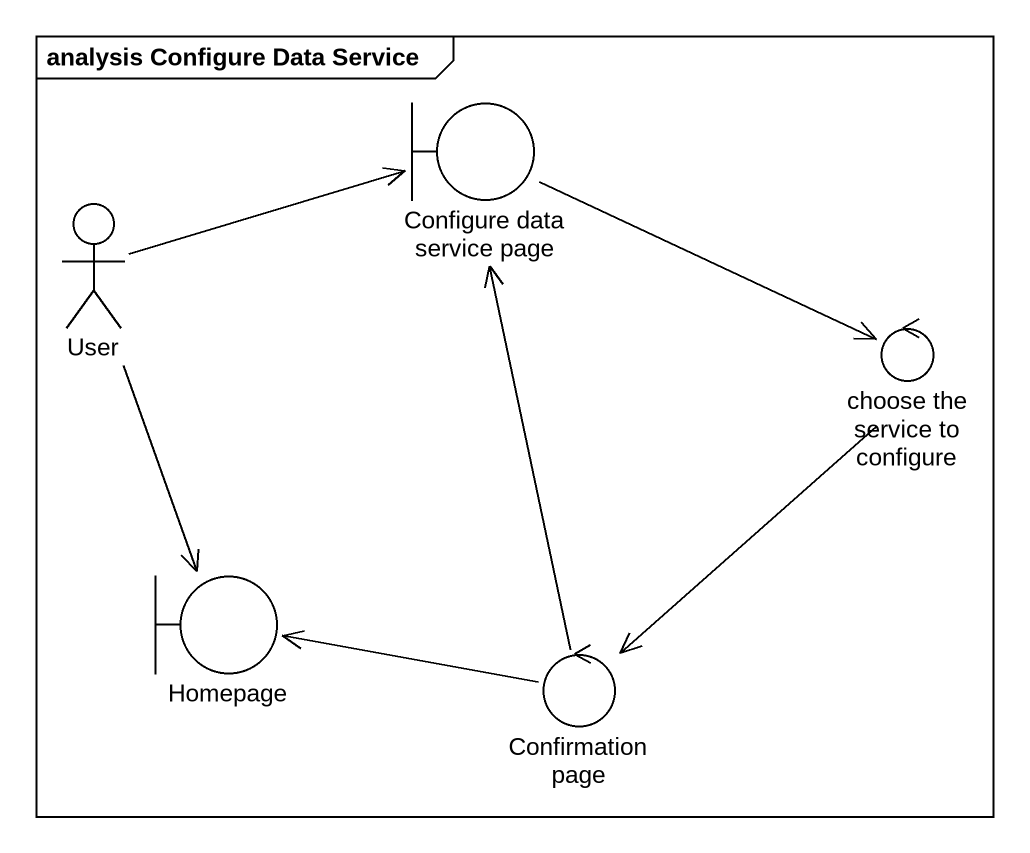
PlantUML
@startuml
mainframe analysis Configure Data Service
boundary "Configure data service page" as Configure_data_service_page
actor User
control "choose the service to configure" as choose_the_service_to
boundary Homepage
control "Confirmation page" as Confirmation_page
Configure_data_service_page -right-> choose_the_service_to
User -right-> Configure_data_service_page
User --> Homepage
choose_the_service_to --> Confirmation_page
Confirmation_page -up-> Configure_data_service_page
Confirmation_page -left-> Homepage
@enduml
